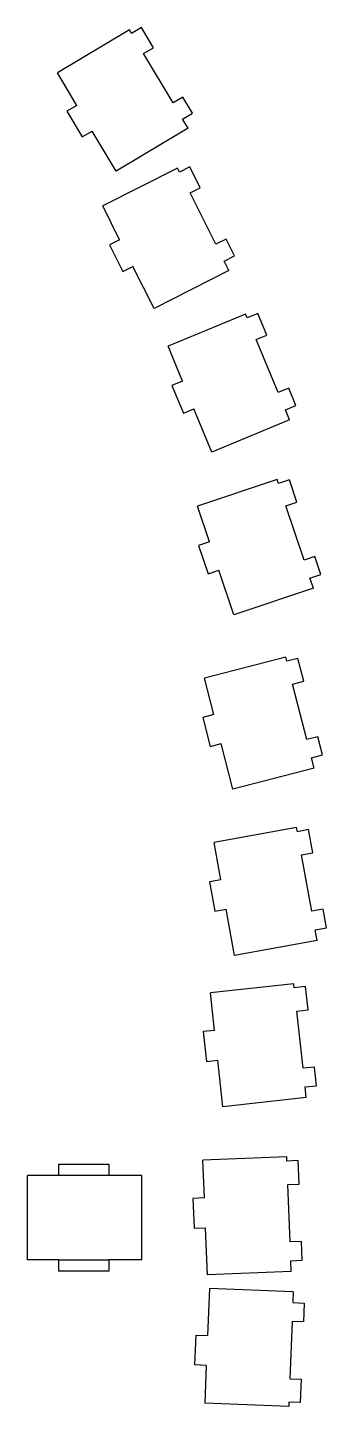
# Model space of a CAD drawing. Extents: x -717 to 1081, y -769 to 1088.
# Drawn here: x 1002.5 to 1080.9, y 171.4 to 532.3 of the extents above; entities that cross this region are included whole.
import ezdxf

# ---------------------------------------------------------------- set-up
doc = ezdxf.new("R2010")
doc.units = 0
doc.layers.get('0').update_dxf_attribs({"linetype": 'CONTINUOUS'})

msp = doc.modelspace()

# ---------------------------------------------------------------- linework, layer by layer
at = {"color": 7, "linetype": 'CONTINUOUS'}
for p, q in [((1029.19, 531.73), (1010.31, 520.45)), ((1029.76, 530.78), (1029.19, 531.73)), ((1032.34, 532.32), (1029.76, 530.78)), ((1035.49, 527.05), (1032.34, 532.32)), ((1032.91, 525.51), (1035.49, 527.05)), ((1040.62, 512.61), (1032.91, 525.51)), ((1015.37, 511.97), (1010.31, 520.45)), ((1043.2, 514.15), (1040.62, 512.61)), ((1045.72, 509.93), (1043.2, 514.15)), ((1015.37, 511.97), (1012.8, 510.43)), ((1012.8, 510.43), (1016.82, 503.71)), ((1043.14, 508.39), (1045.72, 509.93)), ((1016.82, 503.71), (1019.39, 505.25)), ((1025.7, 494.7), (1019.39, 505.25)), ((1044.58, 505.98), (1025.7, 494.7)), ((1044.58, 505.98), (1043.14, 508.39)), ((1041.82, 495.51), (1022.17, 485.63)), ((1042.32, 494.52), (1041.82, 495.51)), ((1045, 495.87), (1042.32, 494.52)), ((1047.76, 490.38), (1045, 495.87)), ((1045.08, 489.03), (1047.76, 490.38)), ((1051.83, 475.6), (1045.08, 489.03)), ((1026.6, 476.81), (1022.17, 485.63)), ((1026.6, 476.81), (1023.92, 475.46)), ((1054.51, 476.95), (1051.83, 475.6)), ((1056.71, 472.56), (1054.51, 476.95)), ((1023.92, 475.46), (1027.44, 468.46)), ((1027.44, 468.46), (1030.12, 469.81)), ((1035.64, 458.83), (1030.12, 469.81)), ((1054.03, 471.21), (1056.71, 472.56)), ((1055.29, 468.71), (1054.03, 471.21)), ((1055.29, 468.71), (1035.64, 458.83)), ((1059.64, 457.35), (1039.32, 448.92)), ((1060.07, 456.33), (1059.64, 457.35)), ((1062.84, 457.48), (1060.07, 456.33)), ((1065.19, 451.8), (1062.84, 457.48)), ((1062.42, 450.65), (1065.19, 451.8)), ((1043.11, 439.8), (1039.32, 448.92)), ((1068.18, 436.77), (1062.42, 450.65)), ((1043.11, 439.8), (1040.34, 438.65)), ((1040.34, 438.65), (1043.34, 431.41)), ((1070.95, 437.92), (1068.18, 436.77)), ((1072.84, 433.39), (1070.95, 437.92)), ((1070.07, 432.24), (1072.84, 433.39)), ((1043.34, 431.41), (1046.11, 432.56)), ((1050.82, 421.21), (1046.11, 432.56)), ((1071.14, 429.64), (1050.82, 421.21)), ((1071.14, 429.64), (1070.07, 432.24)), ((1067.93, 414.06), (1047.06, 407.1)), ((1068.28, 413.01), (1067.93, 414.06)), ((1071.12, 413.96), (1068.28, 413.01)), ((1073.07, 408.13), (1071.12, 413.96)), ((1070.22, 407.18), (1073.07, 408.13)), ((1050.18, 397.73), (1047.06, 407.1)), ((1074.98, 392.92), (1070.22, 407.18)), ((1050.18, 397.73), (1047.34, 396.78)), ((1047.34, 396.78), (1049.81, 389.35)), ((1077.82, 393.87), (1074.98, 392.92)), ((1079.38, 389.21), (1077.82, 393.87)), ((1049.81, 389.35), (1052.66, 390.3)), ((1056.55, 378.64), (1052.66, 390.3)), ((1076.53, 388.26), (1079.38, 389.21)), ((1077.42, 385.6), (1076.53, 388.26)), ((1077.42, 385.6), (1056.55, 378.64)), ((1070.18, 367.54), (1048.87, 362.08)), ((1070.46, 366.47), (1070.18, 367.54)), ((1073.36, 367.22), (1070.46, 366.47)), ((1074.89, 361.27), (1073.36, 367.22)), ((1051.32, 352.52), (1048.87, 362.08)), ((1071.98, 360.52), (1074.89, 361.27)), ((1075.71, 345.96), (1071.98, 360.52)), ((1051.32, 352.52), (1048.41, 351.78)), ((1048.41, 351.78), (1050.36, 344.19)), ((1078.62, 346.71), (1075.71, 345.96)), ((1079.84, 341.95), (1078.62, 346.71)), ((1050.36, 344.19), (1053.26, 344.93)), ((1056.31, 333.02), (1053.26, 344.93)), ((1076.93, 341.2), (1079.84, 341.95)), ((1077.63, 338.48), (1076.93, 341.2)), ((1077.63, 338.48), (1056.31, 333.02)), ((1073.03, 322.95), (1051.39, 319.01)), ((1073.23, 321.86), (1073.03, 322.95)), ((1076.18, 322.4), (1073.23, 321.86)), ((1077.28, 316.35), (1076.18, 322.4)), ((1053.15, 309.29), (1051.39, 319.01)), ((1074.33, 315.82), (1077.28, 316.35)), ((1077.02, 301.03), (1074.33, 315.82)), ((1053.15, 309.29), (1050.2, 308.76)), ((1050.2, 308.76), (1051.61, 301.05)), ((1051.61, 301.05), (1054.56, 301.59)), ((1056.76, 289.49), (1054.56, 301.59)), ((1079.97, 301.57), (1077.02, 301.03)), ((1080.85, 296.73), (1079.97, 301.57)), ((1077.9, 296.2), (1080.85, 296.73)), ((1078.4, 293.43), (1077.9, 296.2)), ((1078.4, 293.43), (1056.76, 289.49)), ((1072.28, 282.08), (1050.42, 279.67)), ((1072.4, 280.98), (1072.28, 282.08)), ((1051.5, 269.86), (1050.42, 279.67)), ((1075.39, 281.31), (1072.4, 280.98)), ((1076.06, 275.2), (1075.39, 281.31)), ((1073.08, 274.88), (1076.06, 275.2)), ((1074.72, 259.94), (1073.08, 274.88)), ((1051.5, 269.86), (1048.51, 269.53)), ((1048.51, 269.53), (1049.37, 261.74)), ((1049.37, 261.74), (1052.35, 262.07)), ((1053.7, 249.85), (1052.35, 262.07)), ((1077.7, 260.27), (1074.72, 259.94)), ((1078.24, 255.38), (1077.7, 260.27)), ((1075.26, 255.05), (1078.24, 255.38)), ((1075.57, 252.26), (1075.26, 255.05)), ((1075.57, 252.26), (1053.7, 249.85)), ((1010.67, 231.85), (1010.67, 234.85)), ((1010.67, 234.85), (1023.78, 234.85)), ((1023.78, 234.85), (1023.78, 231.85)), ((1070.42, 236.76), (1048.44, 235.89)), ((1048.83, 226.02), (1048.44, 235.89)), ((1070.46, 235.65), (1070.42, 236.76)), ((1073.46, 235.77), (1070.46, 235.65)), ((1073.7, 229.63), (1073.46, 235.77)), ((1002.47, 209.85), (1002.47, 231.85)), ((1010.67, 231.85), (1002.47, 231.85)), ((1023.78, 231.85), (1010.67, 231.85)), ((1032.47, 231.85), (1023.78, 231.85)), ((1032.47, 209.85), (1032.47, 231.85)), ((1070.71, 229.51), (1073.7, 229.63)), ((1071.3, 214.49), (1070.71, 229.51)), ((1048.83, 226.02), (1045.83, 225.9)), ((1045.83, 225.9), (1046.14, 218.07)), ((1046.14, 218.07), (1049.14, 218.19)), ((1049.62, 205.91), (1049.14, 218.19)), ((1074.3, 214.61), (1071.3, 214.49)), ((1074.49, 209.7), (1074.3, 214.61)), ((1010.67, 209.85), (1002.47, 209.85)), ((1010.67, 209.85), (1023.78, 209.85)), ((1010.67, 206.85), (1010.67, 209.85)), ((1023.78, 209.85), (1023.78, 206.85)), ((1032.47, 209.85), (1023.78, 209.85)), ((1071.5, 209.58), (1074.49, 209.7)), ((1071.61, 206.78), (1071.5, 209.58)), ((1023.78, 206.85), (1010.67, 206.85)), ((1071.61, 206.78), (1049.62, 205.91)), ((1050.15, 202.29), (1049.66, 190.01)), ((1072.13, 201.42), (1050.15, 202.29)), ((1072.13, 201.42), (1072.02, 198.62)), ((1072.02, 198.62), (1075.02, 198.5)), ((1075.02, 198.5), (1074.82, 193.59)), ((1071.83, 193.71), (1071.23, 178.69)), ((1074.82, 193.59), (1071.83, 193.71)), ((1046.36, 182.3), (1046.66, 190.13)), ((1046.66, 190.13), (1049.66, 190.01)), ((1049.35, 182.18), (1046.36, 182.3)), ((1049.35, 182.18), (1048.96, 172.32)), ((1071.23, 178.69), (1074.23, 178.57)), ((1074.23, 178.57), (1073.99, 172.44)), ((1070.95, 171.45), (1048.96, 172.32)), ((1070.99, 172.55), (1070.95, 171.45)), ((1073.99, 172.44), (1070.99, 172.55))]:
    msp.add_line(p, q, dxfattribs=at)

doc.saveas('drawing.dxf')
